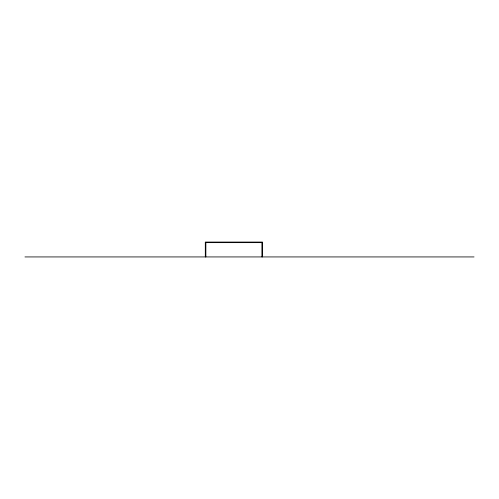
<?xml version="1.0" encoding="UTF-8"?>
<svg xmlns="http://www.w3.org/2000/svg" width="499" height="499" viewBox="0 0 499 499"><rect width="100%" height="100%" fill="white"/><g stroke="black" fill="none" stroke-linecap="round" stroke-linejoin="round"><path stroke-width="0.75" d="M205.301 242.639L262.48 242.639M24.95 256.935L474.05 256.935M262.48 256.935L262.48 242.065L205.301 242.065L205.301 256.935M261.906 242.639L261.906 256.935M205.869 242.639L205.869 256.935"/></g></svg>
